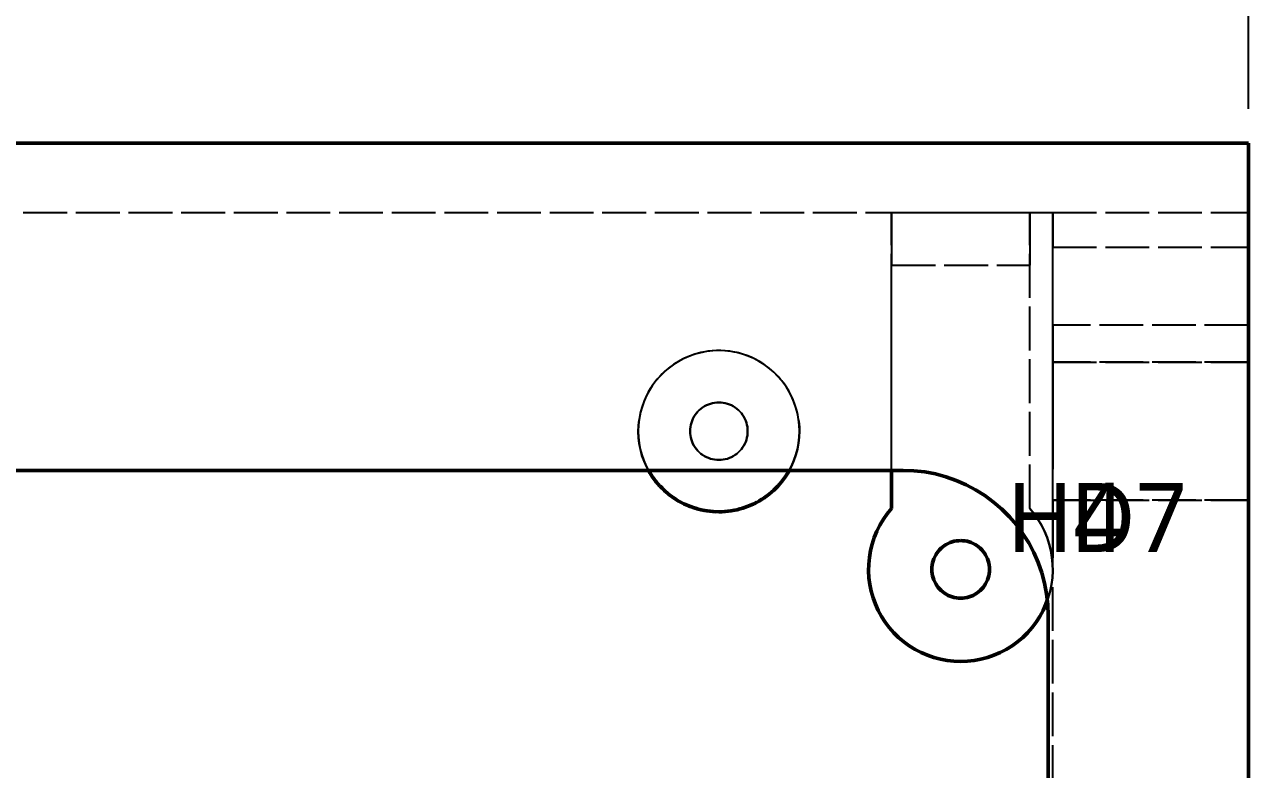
# Model space of a CAD drawing. Header units: millimetres. Extents: x 0 to 420, y 0 to 297.
# Drawn here: x 143.56 to 179, y 253.87 to 275.44 of the extents above; entities that cross this region are included whole.
import ezdxf

# ---------------------------------------------------------------- set-up
doc = ezdxf.new("R2010")
doc.units = ezdxf.units.MM
doc.linetypes.add('DASHED', pattern=[1.524, 1.27, -0.254])
for name, color, linetype, lineweight in [('DIM', 3, 'CONTINUOUS', 18), ('HIDDEN', 8, 'DASHED', 25), ('VISIBLE', 7, 'CONTINUOUS', 50)]:
    doc.layers.add(name, color=color, linetype=linetype, lineweight=lineweight)
doc.styles.add('CJK', font='NotoSansCJK-Regular.ttc')
doc.dimstyles.new('GB', dxfattribs={"dimtxt": 2.8, "dimasz": 2.2, "dimexe": 1.5, "dimexo": 1, "dimgap": 0.6, "dimtad": 1, "dimlfac": 100, "dimzin": 12, "dimdsep": 46, "dimtxsty": 'CJK', "dimcen": 2.5, "dimazin": 3, "dimtfac": 0.5, "dimtmove": 2, "dimatfit": 3})

msp = doc.modelspace()

# ---------------------------------------------------------------- linework, layer by layer
at = {"layer": 'HIDDEN'}
for points in [[(179, 271.97763), (179, 272)], [(179, 271.91065), (179, 271.97763)], [(179, 271.79942), (179, 271.91065)], [(179, 271.64458), (179, 271.79942)], [(179, 271.44699), (179, 271.64458)], [(179, 271.20775), (179, 271.44699)], [(179, 270.9282), (179, 271.20775)], [(179, 270.60991), (179, 270.9282)], [(179, 270.25465), (179, 270.60991)], [(179, 269.86441), (179, 270.25465)], [(110, 270), (173.33333, 270)], [(168.66667, 261.4305), (168.66667, 270)], [(168.66667, 270), (168.66667, 269.98403)], [(168.66667, 270), (172.66667, 270)], [(168.66667, 269.98403), (168.66667, 269.93621)], [(168.66667, 269.93621), (168.66667, 269.8568)], [(168.66667, 269.8568), (168.66667, 269.74621)], [(168.66667, 269.74621), (168.66667, 269.60503)], [(172.66667, 261.4305), (172.66667, 270)], [(172.66667, 270), (172.66667, 269.98403)], [(172.66667, 269.98403), (172.66667, 269.93621)], [(172.66667, 269.93621), (172.66667, 269.8568)], [(172.66667, 269.8568), (172.66667, 269.74621)], [(172.66667, 269.74621), (172.66667, 269.60503)], [(173.33333, 270), (173.33333, 269.98374)], [(173.33333, 269.98374), (173.33333, 270)], [(173.33333, 266.73985), (173.33333, 270)], [(173.33333, 270), (179, 270)], [(173.33333, 270), (179, 270)], [(173.33333, 248.73985), (173.33333, 270)], [(173.33333, 269.98374), (173.33333, 269.93506)], [(173.33333, 269.93506), (173.33333, 269.98374)], [(173.33333, 269.93506), (173.33333, 269.85422)], [(173.33333, 269.85422), (173.33333, 269.93506)], [(173.33333, 269.85422), (173.33333, 269.74166)], [(173.33333, 269.74166), (173.33333, 269.85422)], [(173.33333, 269.74166), (173.33333, 269.59798)], [(173.33333, 269.59798), (173.33333, 269.74166)], [(179, 266.73985), (179, 270)], [(179, 269.86441), (179, 270)], [(179, 269.44138), (179, 269.86441)], [(168.66667, 269.60503), (168.66667, 269.43403)], [(168.66667, 269.43403), (168.66667, 269.23409)], [(172.66667, 269.60503), (172.66667, 269.43403)], [(172.66667, 269.43403), (172.66667, 269.23409)], [(173.33333, 269.59798), (173.33333, 269.42397)], [(173.33333, 269.42397), (173.33333, 269.59798)], [(173.33333, 269.42397), (173.33333, 269.22057)], [(173.33333, 269.22057), (173.33333, 269.42397)], [(179, 268.98792), (179, 269.44138)], [(168.66667, 269.23409), (168.66667, 269.0063)], [(168.66667, 269.0063), (168.66667, 268.75187)], [(172.66667, 269.23409), (172.66667, 269.0063)], [(172.66667, 269.0063), (172.66667, 268.75187)], [(173.33333, 269.22057), (173.33333, 268.98888)], [(173.33333, 268.98888), (173.33333, 269.22057)], [(173.33333, 266.73985), (173.33333, 268.98888)], [(173.33333, 268.98888), (179, 268.98888)], [(173.33333, 248.73985), (173.33333, 268.98888)], [(173.33333, 268.98888), (179, 268.98888)], [(179, 268.98792), (179, 268.98888)], [(179, 268.98888), (179, 268.74341)], [(179, 248.73985), (179, 268.98888)], [(179, 268.74305), (179, 268.98888)], [(179, 268.50656), (179, 268.98792)], [(168.66667, 268.75187), (168.66667, 268.47214)], [(172.66667, 268.75187), (172.66667, 268.47214)], [(179, 268.74341), (179, 268.47469)], [(179, 268.47391), (179, 268.74305)], [(168.66667, 262.53333), (168.66667, 268.47214)], [(168.66667, 268.47214), (172.66667, 268.47214)], [(172.66667, 261.4305), (172.66667, 268.47214)], [(179, 268), (179, 268.50656)], [(179, 268.47469), (179, 268.18404)], [(179, 268.18278), (179, 268.47391)], [(179, 268.18404), (179, 267.87288)], [(179, 267.87109), (179, 268.18278)], [(179, 267.47107), (179, 268)], [(179, 267.87288), (179, 267.54273)], [(179, 267.54037), (179, 267.87109)], [(179, 267.54273), (179, 267.19522)], [(179, 267.19224), (179, 267.54037)], [(179, 266.92273), (179, 267.47107)], [(179, 267.19522), (179, 266.83204)], [(179, 266.82843), (179, 267.19224)], [(179, 266.73985), (179, 266.92273)], [(179, 266.35804), (179, 266.92273)], [(173.33333, 266.73985), (173.33333, 266.59357)], [(179, 266.73985), (173.33333, 266.73985)], [(173.33333, 266.58327), (173.33333, 266.73985)], [(179, 266.73985), (173.33333, 266.73985)], [(173.33333, 266.59357), (173.33333, 266.43316)], [(173.33333, 266.41067), (173.33333, 266.58327)], [(179, 266.83204), (179, 266.45498)], [(179, 266.45071), (179, 266.82843)], [(179, 266.73985), (179, 266.59357)], [(179, 266.58327), (179, 266.73985)], [(179, 266.59357), (179, 266.43316)], [(179, 266.41067), (179, 266.58327)], [(173.33333, 266.43316), (173.33333, 266.25939)], [(173.33333, 266.223), (173.33333, 266.41067)], [(173.33333, 266.25939), (173.33333, 266.07311)], [(173.33333, 266.02128), (173.33333, 266.223)], [(179, 266.45498), (179, 266.06589)], [(179, 266.06094), (179, 266.45071)], [(179, 266.43316), (179, 266.25939)], [(179, 266.223), (179, 266.41067)], [(179, 265.78017), (179, 266.35804)], [(179, 266.25939), (179, 266.07311)], [(179, 266.02128), (179, 266.223)], [(162.72875, 265.8032), (162.60985, 265.74695)], [(162.8142, 265.83871), (162.65427, 265.76893)], [(162.84956, 265.85225), (162.72875, 265.8032)], [(162.9789, 265.89634), (162.8142, 265.83871)], [(162.97198, 265.89419), (162.84956, 265.85225)], [(163.09578, 265.92908), (162.97198, 265.89419)], [(163.14745, 265.9415), (162.9789, 265.89634)], [(163.22068, 265.95698), (163.09578, 265.92908)], [(163.3189, 265.97394), (163.14745, 265.9415)], [(163.34645, 265.97792), (163.22068, 265.95698)], [(163.4923, 265.99348), (163.3189, 265.97394)], [(163.47283, 265.99193), (163.34645, 265.97792)], [(163.59957, 265.99904), (163.47283, 265.99193)], [(163.66667, 266), (163.4923, 265.99348)], [(163.72646, 265.99923), (163.59957, 265.99904)], [(163.84104, 265.99348), (163.66667, 266)], [(163.85321, 265.99253), (163.72646, 265.99923)], [(164.01443, 265.97394), (163.84104, 265.99348)], [(163.97959, 265.97892), (163.85321, 265.99253)], [(164.10538, 265.95839), (163.97959, 265.97892)], [(164.18588, 265.9415), (164.01443, 265.97394)], [(164.23033, 265.93089), (164.10538, 265.95839)], [(164.35443, 265.89634), (164.18588, 265.9415)], [(164.35419, 265.89641), (164.23033, 265.93089)], [(164.4767, 265.85488), (164.35419, 265.89641)], [(164.51913, 265.83871), (164.35443, 265.89634)], [(164.5976, 265.80625), (164.4767, 265.85488)], [(164.67906, 265.76893), (164.51913, 265.83871)], [(164.7166, 265.75044), (164.5976, 265.80625)], [(173.33333, 266.07311), (173.33333, 265.87522)], [(173.33333, 265.80662), (173.33333, 266.02128)], [(173.33333, 265.87522), (173.33333, 265.66667)], [(173.33333, 265.58021), (173.33333, 265.80662)], [(179, 266.07311), (179, 265.87522)], [(179, 266.06589), (179, 265.66667)], [(179, 265.66104), (179, 266.06094)], [(179, 265.80662), (179, 266.02128)], [(179, 265.87522), (179, 265.66667)], [(179, 265.58021), (179, 265.80662)], [(179, 265.19234), (179, 265.78017)], [(162.21186, 265.49094), (162.0796, 265.37712)], [(162.18484, 265.46906), (162.10534, 265.40065)], [(162.26745, 265.53392), (162.18484, 265.46906)], [(162.35225, 265.59456), (162.21186, 265.49094)], [(162.37887, 265.61244), (162.26745, 265.53392)], [(162.5, 265.68739), (162.35225, 265.59456)], [(162.49312, 265.6834), (162.37887, 265.61244)], [(162.60985, 265.74695), (162.49312, 265.6834)], [(162.65427, 265.76893), (162.5, 265.68739)], [(164.83333, 265.68739), (164.67906, 265.76893)], [(164.82057, 265.69471), (164.7166, 265.75044)], [(164.90864, 265.642), (164.82057, 265.69471)], [(164.98108, 265.59456), (164.83333, 265.68739)], [(165.0079, 265.57599), (164.90864, 265.642)], [(165.12148, 265.49094), (164.98108, 265.59456)], [(165.10485, 265.50408), (165.0079, 265.57599)], [(165.19921, 265.42614), (165.10485, 265.50408)], [(165.25374, 265.37712), (165.12148, 265.49094)], [(165.2907, 265.34207), (165.19921, 265.42614)], [(179, 265.66667), (173.33333, 265.66667)], [(173.33333, 265.66667), (173.33333, 265.25727)], [(173.33333, 265.66667), (179, 265.66667)], [(173.33333, 265.34329), (173.33333, 265.58021)], [(179, 265.25298), (179, 265.66104)], [(179, 265.34329), (179, 265.58021)], [(161.84239, 265.12148), (161.73878, 264.98108)], [(161.81115, 265.08141), (161.7448, 264.98987)], [(161.88066, 265.16821), (161.81115, 265.08141)], [(161.95621, 265.25374), (161.84239, 265.12148)], [(161.95303, 265.2503), (161.88066, 265.16821)], [(162.028, 265.32776), (161.95303, 265.2503)], [(162.0796, 265.37712), (161.95621, 265.25374)], [(162.10534, 265.40065), (162.028, 265.32776)], [(165.37712, 265.25374), (165.25374, 265.37712)], [(165.37897, 265.25174), (165.2907, 265.34207)], [(165.49094, 265.12148), (165.37712, 265.25374)], [(165.46368, 265.15502), (165.37897, 265.25174)], [(165.54438, 265.05181), (165.46368, 265.15502)], [(165.59456, 264.98108), (165.49094, 265.12148)], [(173.33333, 265.09716), (173.33333, 265.34329)], [(173.33333, 265.25727), (173.33333, 264.84166)], [(173.33333, 264.84317), (173.33333, 265.09716)], [(179, 265.09716), (179, 265.34329)], [(179, 264.83876), (179, 265.25298)], [(179, 264.59784), (179, 265.19234)], [(179, 264.84317), (179, 265.09716)], [(161.64594, 264.83333), (161.56441, 264.67906)], [(161.62286, 264.79242), (161.56791, 264.68631)], [(161.68193, 264.89356), (161.62286, 264.79242)], [(161.73878, 264.98108), (161.64594, 264.83333)], [(161.7448, 264.98987), (161.68193, 264.89356)], [(165.62059, 264.94206), (165.54438, 265.05181)], [(165.68739, 264.83333), (165.59456, 264.98108)], [(165.69177, 264.82571), (165.62059, 264.94206)], [(165.76893, 264.67906), (165.68739, 264.83333)], [(165.75745, 264.70255), (165.69177, 264.82571)], [(173.33333, 264.58271), (173.33333, 264.84317)], [(173.33333, 264.84166), (173.33333, 264.42187)], [(173.33333, 264.76667), (173.33333, 264.76359)], [(173.33333, 264.76359), (173.33333, 264.76667)], [(173.33333, 264.76359), (173.33333, 264.75438)], [(173.33333, 264.75438), (173.33333, 264.76359)], [(173.33333, 264.75438), (173.33333, 264.73909)], [(173.33333, 264.73909), (173.33333, 264.75438)], [(173.33333, 264.73909), (173.33333, 264.7178)], [(173.33333, 264.7178), (173.33333, 264.73909)], [(173.33333, 264.7178), (173.33333, 264.69063)], [(173.33333, 264.69063), (173.33333, 264.7178)], [(179, 264.58271), (179, 264.84317)], [(179, 264.42041), (179, 264.83876)], [(179, 264.76667), (179, 264.76359)], [(179, 264.76359), (179, 264.76667)], [(179, 264.76359), (179, 264.75438)], [(179, 264.75438), (179, 264.76359)], [(179, 264.75438), (179, 264.73909)], [(179, 264.73909), (179, 264.75438)], [(179, 264.73909), (179, 264.7178)], [(179, 264.7178), (179, 264.73909)], [(179, 264.7178), (179, 264.69063)], [(179, 264.69063), (179, 264.7178)], [(161.47245, 264.46029), (161.43292, 264.34107)], [(161.49463, 264.51913), (161.437, 264.35443)], [(161.5176, 264.57549), (161.47245, 264.46029)], [(161.56441, 264.67906), (161.49463, 264.51913)], [(161.56791, 264.68631), (161.5176, 264.57549)], [(163.19723, 264.3552), (163.25, 264.38835)], [(163.25, 264.38835), (163.19723, 264.3552)], [(163.25, 264.38835), (163.3051, 264.41747)], [(163.3051, 264.41747), (163.25, 264.38835)], [(163.3051, 264.41747), (163.36222, 264.44239)], [(163.36222, 264.44239), (163.3051, 264.41747)], [(163.36222, 264.44239), (163.42104, 264.46298)], [(163.42104, 264.46298), (163.36222, 264.44239)], [(163.42104, 264.46298), (163.48123, 264.47911)], [(163.48123, 264.47911), (163.42104, 264.46298)], [(163.48123, 264.47911), (163.54246, 264.49069)], [(163.54246, 264.49069), (163.48123, 264.47911)], [(163.54246, 264.49069), (163.60439, 264.49767)], [(163.60439, 264.49767), (163.54246, 264.49069)], [(163.60439, 264.49767), (163.66667, 264.5)], [(163.66667, 264.5), (163.60439, 264.49767)], [(163.66667, 264.5), (163.72894, 264.49767)], [(163.72894, 264.49767), (163.66667, 264.5)], [(163.72894, 264.49767), (163.79087, 264.49069)], [(163.79087, 264.49069), (163.72894, 264.49767)], [(163.79087, 264.49069), (163.8521, 264.47911)], [(163.8521, 264.47911), (163.79087, 264.49069)], [(163.8521, 264.47911), (163.9123, 264.46298)], [(163.9123, 264.46298), (163.8521, 264.47911)], [(163.9123, 264.46298), (163.97112, 264.44239)], [(163.97112, 264.44239), (163.9123, 264.46298)], [(163.97112, 264.44239), (164.02824, 264.41747)], [(164.02824, 264.41747), (163.97112, 264.44239)], [(164.02824, 264.41747), (164.08333, 264.38835)], [(164.08333, 264.38835), (164.02824, 264.41747)], [(164.08333, 264.38835), (164.1361, 264.3552)], [(164.1361, 264.3552), (164.08333, 264.38835)], [(165.81685, 264.57285), (165.75745, 264.70255)], [(165.83871, 264.51913), (165.76893, 264.67906)], [(165.86912, 264.43714), (165.81685, 264.57285)], [(165.89634, 264.35443), (165.83871, 264.51913)], [(165.91353, 264.296), (165.86912, 264.43714)], [(173.33333, 264.69063), (173.33333, 264.65773)], [(173.33333, 264.65773), (173.33333, 264.69063)], [(173.33333, 264.65773), (173.33333, 264.61929)], [(173.33333, 264.61929), (173.33333, 264.65773)], [(173.33333, 264.61929), (173.33333, 264.57553)], [(173.33333, 264.57553), (173.33333, 264.61929)], [(173.33333, 264.31723), (173.33333, 264.58271)], [(173.33333, 264.57553), (173.33333, 264.52668)], [(173.33333, 264.52668), (173.33333, 264.57553)], [(173.33333, 264.52668), (173.33333, 264.47302)], [(173.33333, 264.47302), (173.33333, 264.52668)], [(173.33333, 264.47302), (173.33333, 264.41486)], [(173.33333, 264.41486), (173.33333, 264.47302)], [(173.33333, 264.42187), (173.33333, 264)], [(173.33333, 264.41486), (173.33333, 264.35251)], [(173.33333, 264.35251), (173.33333, 264.41486)], [(179, 264.69063), (179, 264.65773)], [(179, 264.65773), (179, 264.69063)], [(179, 264.65773), (179, 264.61929)], [(179, 264.61929), (179, 264.65773)], [(179, 264.61929), (179, 264.57553)], [(179, 264.57553), (179, 264.61929)], [(179, 264), (179, 264.59784)], [(179, 264.31723), (179, 264.58271)], [(179, 264.57553), (179, 264.52668)], [(179, 264.52668), (179, 264.57553)], [(179, 264.52668), (179, 264.47302)], [(179, 264.47302), (179, 264.52668)], [(179, 264.47302), (179, 264.41486)], [(179, 264.41486), (179, 264.47302)], [(179, 264), (179, 264.42041)], [(179, 264.41486), (179, 264.35251)], [(179, 264.35251), (179, 264.41486)], [(161.35939, 264.01443), (161.33986, 263.84104)], [(161.37587, 264.11016), (161.35727, 264)], [(161.39183, 264.18588), (161.35939, 264.01443)], [(161.39946, 264.21823), (161.37587, 264.11016)], [(161.437, 264.35443), (161.39183, 264.18588)], [(161.43292, 264.34107), (161.39946, 264.21823)], [(162.89094, 263.97112), (162.91586, 264.02824)], [(162.91586, 264.02824), (162.89094, 263.97112)], [(162.91586, 264.02824), (162.94498, 264.08333)], [(162.94498, 264.08333), (162.91586, 264.02824)], [(162.94498, 264.08333), (162.97813, 264.1361)], [(162.97813, 264.1361), (162.94498, 264.08333)], [(162.97813, 264.1361), (163.01514, 264.18624)], [(163.01514, 264.18624), (162.97813, 264.1361)], [(163.01514, 264.18624), (163.05579, 264.23348)], [(163.05579, 264.23348), (163.01514, 264.18624)], [(163.05579, 264.23348), (163.09986, 264.27754)], [(163.09986, 264.27754), (163.05579, 264.23348)], [(163.09986, 264.27754), (163.14709, 264.31819)], [(163.14709, 264.31819), (163.09986, 264.27754)], [(163.14709, 264.31819), (163.19723, 264.3552)], [(163.19723, 264.3552), (163.14709, 264.31819)], [(164.1361, 264.3552), (164.18624, 264.31819)], [(164.18624, 264.31819), (164.1361, 264.3552)], [(164.18624, 264.31819), (164.23348, 264.27754)], [(164.23348, 264.27754), (164.18624, 264.31819)], [(164.23348, 264.27754), (164.27754, 264.23348)], [(164.27754, 264.23348), (164.23348, 264.27754)], [(164.27754, 264.23348), (164.31819, 264.18624)], [(164.31819, 264.18624), (164.27754, 264.23348)], [(164.31819, 264.18624), (164.3552, 264.1361)], [(164.3552, 264.1361), (164.31819, 264.18624)], [(164.3552, 264.1361), (164.38835, 264.08333)], [(164.38835, 264.08333), (164.3552, 264.1361)], [(164.38835, 264.08333), (164.41747, 264.02824)], [(164.41747, 264.02824), (164.38835, 264.08333)], [(164.41747, 264.02824), (164.44239, 263.97112)], [(164.44239, 263.97112), (164.41747, 264.02824)], [(165.9415, 264.18588), (165.89634, 264.35443)], [(165.94938, 264.15006), (165.91353, 264.296)], [(165.97394, 264.01443), (165.9415, 264.18588)], [(165.97607, 264), (165.94938, 264.15006)], [(165.99348, 263.84104), (165.97394, 264.01443)], [(173.33333, 264.35251), (173.33333, 264.28632)], [(173.33333, 264.28632), (173.33333, 264.35251)], [(173.33333, 264.04816), (173.33333, 264.31723)], [(173.33333, 264.28632), (173.33333, 264.21667)], [(173.33333, 264.21667), (173.33333, 264.28632)], [(173.33333, 264.21667), (173.33333, 264.14394)], [(173.33333, 264.14394), (173.33333, 264.21667)], [(173.33333, 264.14394), (173.33333, 264.06854)], [(173.33333, 264.06854), (173.33333, 264.14394)], [(173.33333, 264.06854), (173.33333, 263.9909)], [(173.33333, 263.9909), (173.33333, 264.06854)], [(173.33333, 263.77701), (173.33333, 264.04816)], [(179, 264.35251), (179, 264.28632)], [(179, 264.28632), (179, 264.35251)], [(179, 264.04816), (179, 264.31723)], [(179, 264.28632), (179, 264.21667)], [(179, 264.21667), (179, 264.28632)], [(179, 264.21667), (179, 264.14394)], [(179, 264.14394), (179, 264.21667)], [(179, 264.14394), (179, 264.06854)], [(179, 264.06854), (179, 264.14394)], [(179, 264.06854), (179, 263.9909)], [(179, 263.9909), (179, 264.06854)], [(179, 263.77701), (179, 264.04816)], [(161.33986, 263.84104), (161.33333, 263.66667)], [(161.33333, 263.66667), (161.33986, 263.4923)], [(161.33337, 263.65274), (161.33884, 263.82682)], [(161.34091, 263.47874), (161.33337, 263.65274)], [(161.33884, 263.82682), (161.35727, 264)], [(162.83333, 263.66667), (162.83566, 263.72894)], [(162.83566, 263.72894), (162.83333, 263.66667)], [(162.83566, 263.60439), (162.83333, 263.66667)], [(162.83333, 263.66667), (162.83566, 263.60439)], [(162.83566, 263.72894), (162.84264, 263.79087)], [(162.84264, 263.79087), (162.83566, 263.72894)], [(162.84264, 263.79087), (162.85423, 263.8521)], [(162.85423, 263.8521), (162.84264, 263.79087)], [(162.85423, 263.8521), (162.87036, 263.9123)], [(162.87036, 263.9123), (162.85423, 263.8521)], [(162.87036, 263.9123), (162.89094, 263.97112)], [(162.89094, 263.97112), (162.87036, 263.9123)], [(164.44239, 263.97112), (164.46298, 263.9123)], [(164.46298, 263.9123), (164.44239, 263.97112)], [(164.46298, 263.9123), (164.47911, 263.8521)], [(164.47911, 263.8521), (164.46298, 263.9123)], [(164.47911, 263.8521), (164.49069, 263.79087)], [(164.49069, 263.79087), (164.47911, 263.8521)], [(164.49069, 263.79087), (164.49767, 263.72894)], [(164.49767, 263.72894), (164.49069, 263.79087)], [(164.49767, 263.72894), (164.5, 263.66667)], [(164.5, 263.66667), (164.49767, 263.72894)], [(164.5, 263.66667), (164.49767, 263.60439)], [(164.49767, 263.60439), (164.5, 263.66667)], [(165.97607, 264), (165.98935, 263.88931)], [(165.98935, 263.88931), (165.99734, 263.77812)], [(166, 263.66667), (165.99348, 263.84104)], [(165.99348, 263.4923), (166, 263.66667)], [(166, 263.66667), (165.9935, 263.49263)], [(165.99734, 263.77812), (166, 263.66667)], [(173.33333, 261.66667), (173.33333, 264)], [(173.33333, 263.9909), (173.33333, 263.91144)], [(173.33333, 263.91144), (173.33333, 263.9909)], [(173.33333, 263.91144), (173.33333, 263.83061)], [(173.33333, 263.83061), (173.33333, 263.91144)], [(173.33333, 263.83061), (173.33333, 263.74887)], [(173.33333, 263.74887), (173.33333, 263.83061)], [(173.33333, 263.50524), (173.33333, 263.77701)], [(173.33333, 263.74887), (173.33333, 263.66667)], [(173.33333, 263.66667), (173.33333, 263.74887)], [(173.33333, 263.58446), (173.33333, 263.66667)], [(173.33333, 263.66667), (173.33333, 263.58446)], [(179, 264), (179, 247.66667)], [(179, 248.73985), (179, 264)], [(179, 225.66667), (179, 264)], [(179, 263.9909), (179, 263.91144)], [(179, 263.91144), (179, 263.9909)], [(179, 263.91144), (179, 263.83061)], [(179, 263.83061), (179, 263.91144)], [(179, 263.83061), (179, 263.74887)], [(179, 263.74887), (179, 263.83061)], [(179, 263.50524), (179, 263.77701)], [(179, 263.74887), (179, 263.66667)], [(179, 263.66667), (179, 263.74887)], [(179, 263.58446), (179, 263.66667)], [(179, 263.66667), (179, 263.58446)], [(161.33986, 263.4923), (161.35939, 263.3189)], [(161.36141, 263.30579), (161.34091, 263.47874)], [(161.35939, 263.3189), (161.39183, 263.14745)], [(161.39475, 263.13485), (161.36141, 263.30579)], [(162.84264, 263.54246), (162.83566, 263.60439)], [(162.83566, 263.60439), (162.84264, 263.54246)], [(162.85423, 263.48123), (162.84264, 263.54246)], [(162.84264, 263.54246), (162.85423, 263.48123)], [(162.87036, 263.42104), (162.85423, 263.48123)], [(162.85423, 263.48123), (162.87036, 263.42104)], [(162.89094, 263.36222), (162.87036, 263.42104)], [(162.87036, 263.42104), (162.89094, 263.36222)], [(162.91586, 263.3051), (162.89094, 263.36222)], [(162.89094, 263.36222), (162.91586, 263.3051)], [(162.94498, 263.25), (162.91586, 263.3051)], [(162.91586, 263.3051), (162.94498, 263.25)], [(164.41747, 263.3051), (164.38835, 263.25)], [(164.38835, 263.25), (164.41747, 263.3051)], [(164.44239, 263.36222), (164.41747, 263.3051)], [(164.41747, 263.3051), (164.44239, 263.36222)], [(164.46298, 263.42104), (164.44239, 263.36222)], [(164.44239, 263.36222), (164.46298, 263.42104)], [(164.47911, 263.48123), (164.46298, 263.42104)], [(164.46298, 263.42104), (164.47911, 263.48123)], [(164.49069, 263.54246), (164.47911, 263.48123)], [(164.47911, 263.48123), (164.49069, 263.54246)], [(164.49767, 263.60439), (164.49069, 263.54246)], [(164.49069, 263.54246), (164.49767, 263.60439)], [(165.9415, 263.14745), (165.97394, 263.3189)], [(165.97404, 263.31956), (165.94172, 263.14842)], [(165.97394, 263.3189), (165.99348, 263.4923)], [(165.9935, 263.49263), (165.97404, 263.31956)], [(173.33333, 263.50272), (173.33333, 263.58446)], [(173.33333, 263.58446), (173.33333, 263.50272)], [(173.33333, 263.23437), (173.33333, 263.50524)], [(173.33333, 263.42189), (173.33333, 263.50272)], [(173.33333, 263.50272), (173.33333, 263.42189)], [(173.33333, 263.34244), (173.33333, 263.42189)], [(173.33333, 263.42189), (173.33333, 263.34244)], [(173.33333, 263.26479), (173.33333, 263.34244)], [(173.33333, 263.34244), (173.33333, 263.26479)], [(179, 263.50272), (179, 263.58446)], [(179, 263.58446), (179, 263.50272)], [(179, 263.23437), (179, 263.50524)], [(179, 263.42189), (179, 263.50272)], [(179, 263.50272), (179, 263.42189)], [(179, 263.34244), (179, 263.42189)], [(179, 263.42189), (179, 263.34244)], [(179, 263.26479), (179, 263.34244)], [(179, 263.34244), (179, 263.26479)], [(161.39183, 263.14745), (161.437, 262.9789)], [(161.44074, 262.96688), (161.39475, 263.13485)], [(161.437, 262.9789), (161.49463, 262.8142)], [(161.49914, 262.8028), (161.44074, 262.96688)], [(162.97813, 263.19723), (162.94498, 263.25)], [(162.94498, 263.25), (162.97813, 263.19723)], [(163.01514, 263.14709), (162.97813, 263.19723)], [(162.97813, 263.19723), (163.01514, 263.14709)], [(163.05579, 263.09986), (163.01514, 263.14709)], [(163.01514, 263.14709), (163.05579, 263.09986)], [(163.09986, 263.05579), (163.05579, 263.09986)], [(163.05579, 263.09986), (163.09986, 263.05579)], [(163.14709, 263.01514), (163.09986, 263.05579)], [(163.09986, 263.05579), (163.14709, 263.01514)], [(163.19723, 262.97813), (163.14709, 263.01514)], [(163.14709, 263.01514), (163.19723, 262.97813)], [(163.25, 262.94498), (163.19723, 262.97813)], [(163.19723, 262.97813), (163.25, 262.94498)], [(163.3051, 262.91586), (163.25, 262.94498)], [(163.25, 262.94498), (163.3051, 262.91586)], [(164.08333, 262.94498), (164.02824, 262.91586)], [(164.02824, 262.91586), (164.08333, 262.94498)], [(164.1361, 262.97813), (164.08333, 262.94498)], [(164.08333, 262.94498), (164.1361, 262.97813)], [(164.18624, 263.01514), (164.1361, 262.97813)], [(164.1361, 262.97813), (164.18624, 263.01514)], [(164.23348, 263.05579), (164.18624, 263.01514)], [(164.18624, 263.01514), (164.23348, 263.05579)], [(164.27754, 263.09986), (164.23348, 263.05579)], [(164.23348, 263.05579), (164.27754, 263.09986)], [(164.31819, 263.14709), (164.27754, 263.09986)], [(164.27754, 263.09986), (164.31819, 263.14709)], [(164.3552, 263.19723), (164.31819, 263.14709)], [(164.31819, 263.14709), (164.3552, 263.19723)], [(164.38835, 263.25), (164.3552, 263.19723)], [(164.3552, 263.19723), (164.38835, 263.25)], [(165.83871, 262.8142), (165.89634, 262.9789)], [(165.89673, 262.98017), (165.83931, 262.81575)], [(165.89634, 262.9789), (165.9415, 263.14745)], [(165.94172, 263.14842), (165.89673, 262.98017)], [(173.33333, 263.18939), (173.33333, 263.26479)], [(173.33333, 263.26479), (173.33333, 263.18939)], [(173.33333, 262.96587), (173.33333, 263.23437)], [(173.33333, 263.11667), (173.33333, 263.18939)], [(173.33333, 263.18939), (173.33333, 263.11667)], [(173.33333, 263.04701), (173.33333, 263.11667)], [(173.33333, 263.11667), (173.33333, 263.04701)], [(173.33333, 262.98083), (173.33333, 263.04701)], [(173.33333, 263.04701), (173.33333, 262.98083)], [(173.33333, 262.91848), (173.33333, 262.98083)], [(173.33333, 262.98083), (173.33333, 262.91848)], [(173.33333, 262.70122), (173.33333, 262.96587)], [(179, 263.18939), (179, 263.26479)], [(179, 263.26479), (179, 263.18939)], [(179, 262.96587), (179, 263.23437)], [(179, 263.11667), (179, 263.18939)], [(179, 263.18939), (179, 263.11667)], [(179, 263.04701), (179, 263.11667)], [(179, 263.11667), (179, 263.04701)], [(179, 262.98083), (179, 263.04701)], [(179, 263.04701), (179, 262.98083)], [(179, 262.91848), (179, 262.98083)], [(179, 262.98083), (179, 262.91848)], [(179, 262.70122), (179, 262.96587)], [(161.49463, 262.8142), (161.56441, 262.65427)], [(161.56961, 262.64353), (161.49914, 262.8028)], [(161.56441, 262.65427), (161.62832, 262.53333)], [(161.64903, 262.49509), (161.56961, 262.64353)], [(163.36222, 262.89094), (163.3051, 262.91586)], [(163.3051, 262.91586), (163.36222, 262.89094)], [(163.42104, 262.87036), (163.36222, 262.89094)], [(163.36222, 262.89094), (163.42104, 262.87036)], [(163.48123, 262.85423), (163.42104, 262.87036)], [(163.42104, 262.87036), (163.48123, 262.85423)], [(163.54246, 262.84264), (163.48123, 262.85423)], [(163.48123, 262.85423), (163.54246, 262.84264)], [(163.60439, 262.83566), (163.54246, 262.84264)], [(163.54246, 262.84264), (163.60439, 262.83566)], [(163.66667, 262.83333), (163.60439, 262.83566)], [(163.60439, 262.83566), (163.66667, 262.83333)], [(163.72894, 262.83566), (163.66667, 262.83333)], [(163.66667, 262.83333), (163.72894, 262.83566)], [(163.79087, 262.84264), (163.72894, 262.83566)], [(163.72894, 262.83566), (163.79087, 262.84264)], [(163.8521, 262.85423), (163.79087, 262.84264)], [(163.79087, 262.84264), (163.8521, 262.85423)], [(163.9123, 262.87036), (163.8521, 262.85423)], [(163.8521, 262.85423), (163.9123, 262.87036)], [(163.97112, 262.89094), (163.9123, 262.87036)], [(163.9123, 262.87036), (163.97112, 262.89094)], [(164.02824, 262.91586), (163.97112, 262.89094)], [(163.97112, 262.89094), (164.02824, 262.91586)], [(165.70501, 262.53333), (165.76893, 262.65427)], [(165.76979, 262.65606), (165.70507, 262.53333)], [(165.76893, 262.65427), (165.83871, 262.8142)], [(165.83931, 262.81575), (165.76979, 262.65606)], [(173.33333, 262.86031), (173.33333, 262.91848)], [(173.33333, 262.91848), (173.33333, 262.86031)], [(173.33333, 262.80665), (173.33333, 262.86031)], [(173.33333, 262.86031), (173.33333, 262.80665)], [(173.33333, 262.7578), (173.33333, 262.80665)], [(173.33333, 262.80665), (173.33333, 262.7578)], [(173.33333, 262.71404), (173.33333, 262.7578)], [(173.33333, 262.7578), (173.33333, 262.71404)], [(173.33333, 262.6756), (173.33333, 262.71404)], [(173.33333, 262.71404), (173.33333, 262.6756)], [(173.33333, 262.44187), (173.33333, 262.70122)], [(173.33333, 262.64271), (173.33333, 262.6756)], [(173.33333, 262.6756), (173.33333, 262.64271)], [(173.33333, 262.61554), (173.33333, 262.64271)], [(173.33333, 262.64271), (173.33333, 262.61554)], [(173.33333, 262.59425), (173.33333, 262.61554)], [(173.33333, 262.61554), (173.33333, 262.59425)], [(173.33333, 262.57895), (173.33333, 262.59425)], [(173.33333, 262.59425), (173.33333, 262.57895)], [(179, 262.86031), (179, 262.91848)], [(179, 262.91848), (179, 262.86031)], [(179, 262.80665), (179, 262.86031)], [(179, 262.86031), (179, 262.80665)], [(179, 262.7578), (179, 262.80665)], [(179, 262.80665), (179, 262.7578)], [(179, 262.71404), (179, 262.7578)], [(179, 262.7578), (179, 262.71404)], [(179, 262.6756), (179, 262.71404)], [(179, 262.71404), (179, 262.6756)], [(179, 262.44187), (179, 262.70122)], [(179, 262.64271), (179, 262.6756)], [(179, 262.6756), (179, 262.64271)], [(179, 262.61554), (179, 262.64271)], [(179, 262.64271), (179, 262.61554)], [(179, 262.59425), (179, 262.61554)], [(179, 262.61554), (179, 262.59425)], [(179, 262.57895), (179, 262.59425)], [(179, 262.59425), (179, 262.57895)], [(113.66667, 262.53333), (169, 262.53333)], [(161.74212, 262.34772), (161.69607, 262.42022)], [(161.84596, 262.20771), (161.79465, 262.27654)], [(165.59526, 262.35338), (165.54663, 262.28731)], [(165.68793, 262.50103), (165.64473, 262.4321)], [(169.31387, 262.52159), (169, 262.53333)], [(169.62598, 262.48642), (169.31387, 262.52159)], [(169.93459, 262.42803), (169.62598, 262.48642)], [(170.23797, 262.34674), (169.93459, 262.42803)], [(170.53443, 262.243), (170.23797, 262.34674)], [(170.82231, 262.1174), (170.53443, 262.243)], [(173.33333, 262.56974), (173.33333, 262.57895)], [(173.33333, 262.57895), (173.33333, 262.56974)], [(173.33333, 262.56667), (173.33333, 262.56974)], [(173.33333, 262.56974), (173.33333, 262.56667)], [(173.33333, 262.18925), (173.33333, 262.44187)], [(179, 262.56974), (179, 262.57895)], [(179, 262.57895), (179, 262.56974)], [(179, 262.56667), (179, 262.56974)], [(179, 262.56974), (179, 262.56667)], [(179, 262.18925), (179, 262.44187)], [(161.95996, 262.07585), (161.90369, 262.14063)], [(162.08349, 261.95286), (162.02257, 262.01324)], [(162.21586, 261.83944), (162.15064, 261.89507)], [(165.25503, 261.9575), (165.19192, 261.90302)], [(165.3782, 262.08085), (165.31959, 262.02207)], [(165.49183, 262.21306), (165.43805, 262.1504)], [(171.1, 261.97064), (170.82231, 262.1174)], [(171.36594, 261.80354), (171.1, 261.97064)], [(173.33333, 261.94475), (173.33333, 262.18925)], [(173.33333, 261.7097), (173.33333, 261.94475)], [(179, 261.94475), (179, 262.18925)], [(179, 261.7097), (179, 261.94475)], [(162.35632, 261.73622), (162.28718, 261.78681)], [(162.5041, 261.64377), (162.43142, 261.68903)], [(162.65837, 261.56262), (162.58256, 261.6023)], [(162.81827, 261.4932), (162.73977, 261.5271)], [(164.68126, 261.56557), (164.60403, 261.53167)], [(164.8353, 261.64718), (164.76098, 261.6077)], [(164.98281, 261.74006), (164.91183, 261.69527)], [(165.12298, 261.84369), (165.05575, 261.79388)], [(171.61866, 261.61703), (171.36594, 261.80354)], [(171.85673, 261.41215), (171.61866, 261.61703)], [(173.33333, 261.48541), (173.33333, 261.7097)], [(173.33333, 261.66667), (179, 261.66667)], [(179, 261.66667), (173.33333, 261.66667)], [(173.33333, 261.66667), (173.33333, 261.44454)], [(179, 261.48541), (179, 261.7097)], [(179, 225.66667), (179, 261.66667)], [(179, 261.66667), (179, 261.44454)], [(162.98291, 261.43592), (162.90215, 261.46385)], [(163.15136, 261.3911), (163.06882, 261.4129)], [(163.32269, 261.35897), (163.23882, 261.37455)], [(163.49594, 261.33972), (163.41123, 261.34899)], [(163.67014, 261.33346), (163.58507, 261.33639)], [(163.84433, 261.34023), (163.75937, 261.3368)], [(164.01753, 261.35998), (163.93317, 261.35024)], [(164.18876, 261.39261), (164.10548, 261.37662)], [(164.35709, 261.43793), (164.27536, 261.41581)], [(164.52156, 261.49569), (164.44185, 261.46759)], [(168.54176, 261.27784), (168.42848, 261.11637)], [(168.66667, 261.4305), (168.54176, 261.27784)], [(172.07882, 261.19006), (171.85673, 261.41215)], [(172.28369, 260.95199), (172.07882, 261.19006)], [(172.66667, 261.4305), (172.79157, 261.27784)], [(172.79157, 261.27784), (172.66667, 261.4305)], [(172.79157, 261.27784), (172.90485, 261.11637)], [(172.90485, 261.11637), (172.79157, 261.27784)], [(173.33333, 261.2731), (173.33333, 261.48541)], [(173.33333, 261.44454), (173.33333, 261.23461)], [(173.33333, 261.07394), (173.33333, 261.2731)], [(173.33333, 261.23461), (173.33333, 261.03805)], [(179, 261.2731), (179, 261.48541)], [(179, 261.44454), (179, 261.23461)], [(179, 261.07394), (179, 261.2731)], [(179, 261.23461), (179, 261.03805)], [(168.32744, 260.94696), (168.23921, 260.77055)], [(168.42848, 261.11637), (168.32744, 260.94696)], [(172.4702, 260.69928), (172.28369, 260.95199)], [(172.90485, 261.11637), (173.00589, 260.94696)], [(173.00589, 260.94696), (172.90485, 261.11637)], [(173.00589, 260.94696), (173.09413, 260.77055)], [(173.09413, 260.77055), (173.00589, 260.94696)], [(173.33333, 260.88903), (173.33333, 261.07394)], [(173.33333, 261.03805), (173.33333, 260.85593)], [(173.33333, 260.71937), (173.33333, 260.88903)], [(173.33333, 260.85593), (173.33333, 260.68925)], [(179, 260.88903), (179, 261.07394)], [(179, 261.03805), (179, 260.85593)], [(179, 260.71937), (179, 260.88903)], [(179, 260.85593), (179, 260.68925)], [(168.16425, 260.5881), (168.10299, 260.4006)], [(168.23921, 260.77055), (168.16425, 260.5881)], [(170.36222, 260.44239), (170.42104, 260.46298)], [(170.42104, 260.46298), (170.48123, 260.47911)], [(170.48123, 260.47911), (170.54246, 260.49069)], [(170.54246, 260.49069), (170.60439, 260.49767)], [(170.60439, 260.49767), (170.66667, 260.5)], [(170.66667, 260.5), (170.72894, 260.49767)], [(170.72894, 260.49767), (170.79087, 260.49069)], [(170.79087, 260.49069), (170.8521, 260.47911)], [(170.8521, 260.47911), (170.9123, 260.46298)], [(170.9123, 260.46298), (170.97112, 260.44239)], [(172.63731, 260.43333), (172.4702, 260.69928)], [(173.09413, 260.77055), (173.16908, 260.5881)], [(173.16908, 260.5881), (173.09413, 260.77055)], [(173.16908, 260.5881), (173.23035, 260.4006)], [(173.23035, 260.4006), (173.16908, 260.5881)], [(173.33333, 260.5659), (173.33333, 260.71937)], [(173.33333, 260.68925), (173.33333, 260.53892)], [(173.33333, 260.42947), (173.33333, 260.5659)], [(173.33333, 260.53892), (173.33333, 260.40578)], [(179, 260.5659), (179, 260.71937)], [(179, 260.68925), (179, 260.53892)], [(179, 260.42947), (179, 260.5659)], [(179, 260.53892), (179, 260.40578)], [(168.05575, 260.2091), (168.0228, 260.01462)], [(168.10299, 260.4006), (168.05575, 260.2091)], [(169.94498, 260.08333), (169.97813, 260.1361)], [(169.97813, 260.1361), (170.01514, 260.18624)], [(170.01514, 260.18624), (170.05579, 260.23348)], [(170.05579, 260.23348), (170.09986, 260.27754)], [(170.09986, 260.27754), (170.14709, 260.31819)], [(170.14709, 260.31819), (170.19723, 260.3552)], [(170.19723, 260.3552), (170.25, 260.38835)], [(170.25, 260.38835), (170.3051, 260.41747)], [(170.3051, 260.41747), (170.36222, 260.44239)], [(170.97112, 260.44239), (171.02824, 260.41747)], [(171.02824, 260.41747), (171.08333, 260.38835)], [(171.08333, 260.38835), (171.1361, 260.3552)], [(171.1361, 260.3552), (171.18624, 260.31819)], [(171.18624, 260.31819), (171.23348, 260.27754)], [(171.23348, 260.27754), (171.27754, 260.23348)], [(171.27754, 260.23348), (171.31819, 260.18624)], [(171.31819, 260.18624), (171.3552, 260.1361)], [(171.3552, 260.1361), (171.38835, 260.08333)], [(172.78407, 260.15565), (172.63731, 260.43333)], [(172.90967, 259.86777), (172.78407, 260.15565)], [(173.23035, 260.4006), (173.27758, 260.2091)], [(173.27758, 260.2091), (173.23035, 260.4006)], [(173.27758, 260.2091), (173.31054, 260.01462)], [(173.31054, 260.01462), (173.27758, 260.2091)], [(173.33333, 260.31082), (173.33333, 260.42947)], [(173.33333, 260.40578), (173.33333, 260.29055)], [(173.33333, 260.21061), (173.33333, 260.31082)], [(173.33333, 260.29055), (173.33333, 260.19387)], [(173.33333, 260.12939), (173.33333, 260.21061)], [(173.33333, 260.19387), (173.33333, 260.11627)], [(173.33333, 260.06759), (173.33333, 260.12939)], [(173.33333, 260.11627), (173.33333, 260.05817)], [(179, 260.31082), (179, 260.42947)], [(179, 260.40578), (179, 260.29055)], [(179, 260.21061), (179, 260.31082)], [(179, 260.29055), (179, 260.19387)], [(179, 260.12939), (179, 260.21061)], [(179, 260.19387), (179, 260.11627)], [(179, 260.06759), (179, 260.12939)], [(179, 260.11627), (179, 260.05817)], [(168.00431, 259.81824), (168.00039, 259.62103)], [(168.0228, 260.01462), (168.00431, 259.81824)], [(169.83566, 259.72894), (169.84264, 259.79087)], [(169.84264, 259.79087), (169.85423, 259.8521)], [(169.85423, 259.8521), (169.87036, 259.9123)], [(169.87036, 259.9123), (169.89094, 259.97112)], [(169.89094, 259.97112), (169.91586, 260.02824)], [(169.91586, 260.02824), (169.94498, 260.08333)], [(171.38835, 260.08333), (171.41747, 260.02824)], [(171.41747, 260.02824), (171.44239, 259.97112)], [(171.44239, 259.97112), (171.46298, 259.9123)], [(171.46298, 259.9123), (171.47911, 259.8521)], [(171.47911, 259.8521), (171.49069, 259.79087)], [(171.49069, 259.79087), (171.49767, 259.72894)], [(173.01341, 259.57131), (172.90967, 259.86777)], [(173.31054, 260.01462), (173.32902, 259.81824)], [(173.32902, 259.81824), (173.31054, 260.01462)], [(173.32902, 259.81824), (173.33294, 259.62103)], [(173.33294, 259.62103), (173.32902, 259.81824)], [(173.33333, 260.02557), (173.33333, 260.06759)], [(173.33333, 260.05817), (173.33333, 260.0199)], [(173.33333, 260.00355), (173.33333, 260.02557)], [(173.33333, 260.0199), (173.33333, 260.00166)], [(173.33333, 260), (173.33333, 260.00355)], [(173.33333, 260.00166), (173.33333, 260)], [(179, 260.02557), (179, 260.06759)], [(179, 260.05817), (179, 260.0199)], [(179, 260.00355), (179, 260.02557)], [(179, 260.0199), (179, 260.00166)], [(179, 260), (179, 260.00355)], [(179, 260.00166), (179, 260)], [(168.00039, 259.62103), (168.01106, 259.42407)], [(168.01106, 259.42407), (168.03625, 259.22844)], [(169.83333, 259.66667), (169.83566, 259.72894)], [(169.83566, 259.60439), (169.83333, 259.66667)], [(169.84264, 259.54246), (169.83566, 259.60439)], [(169.85423, 259.48123), (169.84264, 259.54246)], [(169.87036, 259.42104), (169.85423, 259.48123)], [(169.89094, 259.36222), (169.87036, 259.42104)], [(171.46298, 259.42104), (171.44239, 259.36222)], [(171.47911, 259.48123), (171.46298, 259.42104)], [(171.49069, 259.54246), (171.47911, 259.48123)], [(171.49767, 259.60439), (171.49069, 259.54246)], [(171.49767, 259.72894), (171.5, 259.66667)], [(171.5, 259.66667), (171.49767, 259.60439)], [(173.0947, 259.26792), (173.01341, 259.57131)], [(173.32228, 259.42407), (173.29708, 259.22844)], [(173.29708, 259.22844), (173.32228, 259.42407)], [(173.33294, 259.62103), (173.32228, 259.42407)], [(173.32228, 259.42407), (173.33294, 259.62103)], [(168.03625, 259.22844), (168.07584, 259.03521)], [(169.91586, 259.3051), (169.89094, 259.36222)], [(169.94498, 259.25), (169.91586, 259.3051)], [(169.97813, 259.19723), (169.94498, 259.25)], [(170.01514, 259.14709), (169.97813, 259.19723)], [(170.05579, 259.09986), (170.01514, 259.14709)], [(170.09986, 259.05579), (170.05579, 259.09986)], [(170.14709, 259.01514), (170.09986, 259.05579)], [(171.23348, 259.05579), (171.18624, 259.01514)], [(171.27754, 259.09986), (171.23348, 259.05579)], [(171.31819, 259.14709), (171.27754, 259.09986)], [(171.3552, 259.19723), (171.31819, 259.14709)], [(171.38835, 259.25), (171.3552, 259.19723)], [(171.41747, 259.3051), (171.38835, 259.25)], [(171.44239, 259.36222), (171.41747, 259.3051)], [(173.15309, 258.95931), (173.0947, 259.26792)], [(173.29708, 259.22844), (173.25749, 259.03521)], [(173.25749, 259.03521), (173.29708, 259.22844)], [(168.07584, 259.03521), (168.12961, 258.84543)], [(168.12961, 258.84543), (168.19725, 258.66014)], [(170.19723, 258.97813), (170.14709, 259.01514)], [(170.25, 258.94498), (170.19723, 258.97813)], [(170.3051, 258.91586), (170.25, 258.94498)], [(170.36222, 258.89094), (170.3051, 258.91586)], [(170.42104, 258.87036), (170.36222, 258.89094)], [(170.48123, 258.85423), (170.42104, 258.87036)], [(170.54246, 258.84264), (170.48123, 258.85423)], [(170.60439, 258.83566), (170.54246, 258.84264)], [(170.66667, 258.83333), (170.60439, 258.83566)], [(170.72894, 258.83566), (170.66667, 258.83333)], [(170.79087, 258.84264), (170.72894, 258.83566)], [(170.8521, 258.85423), (170.79087, 258.84264)], [(170.9123, 258.87036), (170.8521, 258.85423)], [(170.97112, 258.89094), (170.9123, 258.87036)], [(171.02824, 258.91586), (170.97112, 258.89094)], [(171.08333, 258.94498), (171.02824, 258.91586)], [(171.1361, 258.97813), (171.08333, 258.94498)], [(171.18624, 259.01514), (171.1361, 258.97813)], [(173.13608, 258.66014), (173.20373, 258.84543)], [(173.18826, 258.6472), (173.15309, 258.95931)], [(173.20373, 258.84543), (173.17484, 258.76629)], [(173.25749, 259.03521), (173.20373, 258.84543)], [(173.20373, 258.84543), (173.25749, 259.03521)], [(168.19725, 258.66014), (168.27841, 258.48036)], [(168.27841, 258.48036), (168.37263, 258.30707)], [(172.96071, 258.30707), (173.05493, 258.48036)], [(173.05493, 258.48036), (173.13608, 258.66014)], [(173.2, 258.33333), (173.18826, 258.6472)], [(173.2, 258.33333), (173.2, 225.66667)], [(168.37263, 258.30707), (168.4794, 258.14122)], [(168.4794, 258.14122), (168.59814, 257.98372)], [(168.59814, 257.98372), (168.7282, 257.83542)], [(172.60513, 257.83542), (172.73519, 257.98372)], [(172.73519, 257.98372), (172.85393, 258.14122)], [(172.85393, 258.14122), (172.96071, 258.30707)], [(168.7282, 257.83542), (168.86886, 257.69714)], [(168.86886, 257.69714), (169.01936, 257.56964)], [(172.31397, 257.56964), (172.46447, 257.69714)], [(172.46447, 257.69714), (172.60513, 257.83542)], [(169.01936, 257.56964), (169.17888, 257.45362)], [(169.17888, 257.45362), (169.34653, 257.3497)], [(169.34653, 257.3497), (169.52141, 257.25845)], [(171.81193, 257.25845), (171.9868, 257.3497)], [(171.9868, 257.3497), (172.15446, 257.45362)], [(172.15446, 257.45362), (172.31397, 257.56964)], [(169.52141, 257.25845), (169.70255, 257.18039)], [(169.70255, 257.18039), (169.88896, 257.11592)], [(169.88896, 257.11592), (170.07964, 257.06542)], [(170.07964, 257.06542), (170.27352, 257.02914)], [(170.27352, 257.02914), (170.46955, 257.0073)], [(170.46955, 257.0073), (170.66667, 257)], [(170.66667, 257), (170.86378, 257.0073)], [(170.86378, 257.0073), (171.05981, 257.02914)], [(171.05981, 257.02914), (171.2537, 257.06542)], [(171.2537, 257.06542), (171.44437, 257.11592)], [(171.44437, 257.11592), (171.63079, 257.18039)], [(171.63079, 257.18039), (171.81193, 257.25845)]]:
    msp.add_lwpolyline(points, dxfattribs=at)
at = {"layer": 'VISIBLE'}
for points in [[(42, 272), (179, 272)], [(179, 272), (179, 271.97763)], [(179, 271.97763), (179, 271.91065)], [(179, 271.91065), (179, 271.79942)], [(179, 271.79942), (179, 271.64458)], [(179, 271.64458), (179, 271.44699)], [(179, 271.44699), (179, 271.20775)], [(179, 271.20775), (179, 270.9282)], [(179, 270.9282), (179, 270.60991)], [(179, 270.60991), (179, 270.25465)], [(179, 270.25465), (179, 269.86441)], [(179, 269.86441), (179, 269.44138)], [(179, 264), (179, 269.86441)], [(179, 269.44138), (179, 268.98792)], [(179, 266.92273), (179, 268.98792)], [(179, 268.98792), (179, 268.50656)], [(179, 268.50656), (179, 268)], [(179, 268), (179, 267.47107)], [(179, 267.47107), (179, 266.92273)], [(179, 266.92273), (179, 266.35804)], [(179, 266.35804), (179, 265.78017)], [(179, 265.78017), (179, 265.19234)], [(179, 265.19234), (179, 264.59784)], [(179, 264.59784), (179, 264)], [(179, 264), (179, 225.66667)], [(113.66667, 262.53333), (169, 262.53333)], [(161.62832, 262.53333), (161.64594, 262.5)], [(161.64594, 262.5), (161.73878, 262.35225)], [(161.65177, 262.48996), (161.64903, 262.49509)], [(161.69607, 262.42022), (161.65177, 262.48996)], [(161.73878, 262.35225), (161.84239, 262.21186)], [(161.74515, 262.34295), (161.74212, 262.34772)], [(161.79465, 262.27654), (161.74515, 262.34295)], [(165.49094, 262.21186), (165.59456, 262.35225)], [(165.54663, 262.28731), (165.4928, 262.21419)], [(165.59456, 262.35225), (165.68739, 262.5)], [(165.59605, 262.35445), (165.59526, 262.35338)], [(165.64473, 262.4321), (165.59605, 262.35445)], [(165.68739, 262.5), (165.70501, 262.53333)], [(165.68855, 262.50201), (165.68793, 262.50103)], [(165.70507, 262.53333), (165.68855, 262.50201)], [(168.66667, 261.4305), (168.66667, 262.53333)], [(169.31387, 262.52159), (169, 262.53333)], [(169.62598, 262.48642), (169.31387, 262.52159)], [(169.93459, 262.42803), (169.62598, 262.48642)], [(170.23797, 262.34674), (169.93459, 262.42803)], [(170.53443, 262.243), (170.23797, 262.34674)], [(170.82231, 262.1174), (170.53443, 262.243)], [(161.84239, 262.21186), (161.95621, 262.0796)], [(161.84923, 262.20332), (161.84596, 262.20771)], [(161.90369, 262.14063), (161.84923, 262.20332)], [(161.95621, 262.0796), (162.0796, 261.95621)], [(161.96345, 262.07184), (161.95996, 262.07585)], [(162.02257, 262.01324), (161.96345, 262.07184)], [(162.0796, 261.95621), (162.21186, 261.84239)], [(162.08715, 261.94924), (162.08349, 261.95286)], [(162.15064, 261.89507), (162.08715, 261.94924)], [(165.12148, 261.84239), (165.25374, 261.95621)], [(165.19192, 261.90302), (165.12458, 261.84488)], [(165.25374, 261.95621), (165.37712, 262.0796)], [(165.25641, 261.9587), (165.25503, 261.9575)], [(165.31959, 262.02207), (165.25641, 261.9587)], [(165.37712, 262.0796), (165.49094, 262.21186)], [(165.37937, 262.08203), (165.3782, 262.08085)], [(165.43805, 262.1504), (165.37937, 262.08203)], [(165.4928, 262.21419), (165.49183, 262.21306)], [(171.1, 261.97064), (170.82231, 262.1174)], [(171.36594, 261.80354), (171.1, 261.97064)], [(162.21186, 261.84239), (162.35225, 261.73878)], [(162.21965, 261.83621), (162.21586, 261.83944)], [(162.28718, 261.78681), (162.21965, 261.83621)], [(162.35225, 261.73878), (162.5, 261.64594)], [(162.36021, 261.73338), (162.35632, 261.73622)], [(162.43142, 261.68903), (162.36021, 261.73338)], [(162.5, 261.64594), (162.65427, 261.56441)], [(162.50805, 261.64132), (162.5041, 261.64377)], [(162.58256, 261.6023), (162.50805, 261.64132)], [(162.65427, 261.56441), (162.8142, 261.49463)], [(162.66234, 261.56054), (162.65837, 261.56262)], [(162.73977, 261.5271), (162.66234, 261.56054)], [(164.51913, 261.49463), (164.67906, 261.56441)], [(164.60403, 261.53167), (164.52406, 261.49657)], [(164.67906, 261.56441), (164.83333, 261.64594)], [(164.68354, 261.56657), (164.68126, 261.56557)], [(164.76098, 261.6077), (164.68354, 261.56657)], [(164.83333, 261.64594), (164.98108, 261.73878)], [(164.83735, 261.64827), (164.8353, 261.64718)], [(164.91183, 261.69527), (164.83735, 261.64827)], [(164.98108, 261.73878), (165.12148, 261.84239)], [(164.98464, 261.74121), (164.98281, 261.74006)], [(165.05575, 261.79388), (164.98464, 261.74121)], [(165.12458, 261.84488), (165.12298, 261.84369)], [(171.61866, 261.61703), (171.36594, 261.80354)], [(171.85673, 261.41215), (171.61866, 261.61703)], [(162.8142, 261.49463), (162.9789, 261.437)], [(162.82223, 261.49149), (162.81827, 261.4932)], [(162.90215, 261.46385), (162.82223, 261.49149)], [(162.9789, 261.437), (163.14745, 261.39183)], [(162.98683, 261.43457), (162.98291, 261.43592)], [(163.06882, 261.4129), (162.98683, 261.43457)], [(163.14745, 261.39183), (163.3189, 261.35939)], [(163.15521, 261.39008), (163.15136, 261.3911)], [(163.23882, 261.37455), (163.15521, 261.39008)], [(163.3189, 261.35939), (163.4923, 261.33986)], [(163.32644, 261.35827), (163.32269, 261.35897)], [(163.41123, 261.34899), (163.32644, 261.35827)], [(163.4923, 261.33986), (163.66667, 261.33333)], [(163.49957, 261.33932), (163.49594, 261.33972)], [(163.58507, 261.33639), (163.49957, 261.33932)], [(163.66667, 261.33333), (163.84104, 261.33986)], [(163.67363, 261.33334), (163.67014, 261.33346)], [(163.75937, 261.3368), (163.67363, 261.33334)], [(163.84104, 261.33986), (164.01443, 261.35939)], [(163.84765, 261.34036), (163.84433, 261.34023)], [(163.93317, 261.35024), (163.84765, 261.34036)], [(164.01443, 261.35939), (164.18588, 261.39183)], [(164.02066, 261.36034), (164.01753, 261.35998)], [(164.10548, 261.37662), (164.02066, 261.36034)], [(164.18588, 261.39183), (164.35443, 261.437)], [(164.1917, 261.39317), (164.18876, 261.39261)], [(164.27536, 261.41581), (164.1917, 261.39317)], [(164.35443, 261.437), (164.51913, 261.49463)], [(164.35981, 261.43866), (164.35709, 261.43793)], [(164.44185, 261.46759), (164.35981, 261.43866)], [(164.52406, 261.49657), (164.52156, 261.49569)], [(168.42848, 261.11637), (168.54176, 261.27784)], [(168.54176, 261.27784), (168.66667, 261.4305)], [(172.07882, 261.19006), (171.85673, 261.41215)], [(172.28369, 260.95199), (172.07882, 261.19006)], [(168.23921, 260.77055), (168.32744, 260.94696)], [(168.32744, 260.94696), (168.42848, 261.11637)], [(172.4702, 260.69928), (172.28369, 260.95199)], [(168.10299, 260.4006), (168.16425, 260.5881)], [(168.16425, 260.5881), (168.23921, 260.77055)], [(170.42104, 260.46298), (170.36222, 260.44239)], [(170.48123, 260.47911), (170.42104, 260.46298)], [(170.54246, 260.49069), (170.48123, 260.47911)], [(170.60439, 260.49767), (170.54246, 260.49069)], [(170.66667, 260.5), (170.60439, 260.49767)], [(170.72894, 260.49767), (170.66667, 260.5)], [(170.79087, 260.49069), (170.72894, 260.49767)], [(170.8521, 260.47911), (170.79087, 260.49069)], [(170.9123, 260.46298), (170.8521, 260.47911)], [(170.97112, 260.44239), (170.9123, 260.46298)], [(172.63731, 260.43333), (172.4702, 260.69928)], [(168.0228, 260.01462), (168.05575, 260.2091)], [(168.05575, 260.2091), (168.10299, 260.4006)], [(169.97813, 260.1361), (169.94498, 260.08333)], [(170.01514, 260.18624), (169.97813, 260.1361)], [(170.05579, 260.23348), (170.01514, 260.18624)], [(170.09986, 260.27754), (170.05579, 260.23348)], [(170.14709, 260.31819), (170.09986, 260.27754)], [(170.19723, 260.3552), (170.14709, 260.31819)], [(170.25, 260.38835), (170.19723, 260.3552)], [(170.3051, 260.41747), (170.25, 260.38835)], [(170.36222, 260.44239), (170.3051, 260.41747)], [(171.02824, 260.41747), (170.97112, 260.44239)], [(171.08333, 260.38835), (171.02824, 260.41747)], [(171.1361, 260.3552), (171.08333, 260.38835)], [(171.18624, 260.31819), (171.1361, 260.3552)], [(171.23348, 260.27754), (171.18624, 260.31819)], [(171.27754, 260.23348), (171.23348, 260.27754)], [(171.31819, 260.18624), (171.27754, 260.23348)], [(171.3552, 260.1361), (171.31819, 260.18624)], [(171.38835, 260.08333), (171.3552, 260.1361)], [(172.78407, 260.15565), (172.63731, 260.43333)], [(172.90967, 259.86777), (172.78407, 260.15565)], [(168.00039, 259.62103), (168.00431, 259.81824)], [(168.00431, 259.81824), (168.0228, 260.01462)], [(169.84264, 259.79087), (169.83566, 259.72894)], [(169.85423, 259.8521), (169.84264, 259.79087)], [(169.87036, 259.9123), (169.85423, 259.8521)], [(169.89094, 259.97112), (169.87036, 259.9123)], [(169.91586, 260.02824), (169.89094, 259.97112)], [(169.94498, 260.08333), (169.91586, 260.02824)], [(171.41747, 260.02824), (171.38835, 260.08333)], [(171.44239, 259.97112), (171.41747, 260.02824)], [(171.46298, 259.9123), (171.44239, 259.97112)], [(171.47911, 259.8521), (171.46298, 259.9123)], [(171.49069, 259.79087), (171.47911, 259.8521)], [(171.49767, 259.72894), (171.49069, 259.79087)], [(173.01341, 259.57131), (172.90967, 259.86777)], [(168.01106, 259.42407), (168.00039, 259.62103)], [(168.03625, 259.22844), (168.01106, 259.42407)], [(169.83566, 259.72894), (169.83333, 259.66667)], [(169.83333, 259.66667), (169.83566, 259.60439)], [(169.83566, 259.60439), (169.84264, 259.54246)], [(169.84264, 259.54246), (169.85423, 259.48123)], [(169.85423, 259.48123), (169.87036, 259.42104)], [(169.87036, 259.42104), (169.89094, 259.36222)], [(171.44239, 259.36222), (171.46298, 259.42104)], [(171.46298, 259.42104), (171.47911, 259.48123)], [(171.47911, 259.48123), (171.49069, 259.54246)], [(171.49069, 259.54246), (171.49767, 259.60439)], [(171.5, 259.66667), (171.49767, 259.72894)], [(171.49767, 259.60439), (171.5, 259.66667)], [(173.0947, 259.26792), (173.01341, 259.57131)], [(168.07584, 259.03521), (168.03625, 259.22844)], [(169.89094, 259.36222), (169.91586, 259.3051)], [(169.91586, 259.3051), (169.94498, 259.25)], [(169.94498, 259.25), (169.97813, 259.19723)], [(169.97813, 259.19723), (170.01514, 259.14709)], [(170.01514, 259.14709), (170.05579, 259.09986)], [(170.05579, 259.09986), (170.09986, 259.05579)], [(170.09986, 259.05579), (170.14709, 259.01514)], [(171.18624, 259.01514), (171.23348, 259.05579)], [(171.23348, 259.05579), (171.27754, 259.09986)], [(171.27754, 259.09986), (171.31819, 259.14709)], [(171.31819, 259.14709), (171.3552, 259.19723)], [(171.3552, 259.19723), (171.38835, 259.25)], [(171.38835, 259.25), (171.41747, 259.3051)], [(171.41747, 259.3051), (171.44239, 259.36222)], [(173.15309, 258.95931), (173.0947, 259.26792)], [(168.12961, 258.84543), (168.07584, 259.03521)], [(168.19725, 258.66014), (168.12961, 258.84543)], [(170.14709, 259.01514), (170.19723, 258.97813)], [(170.19723, 258.97813), (170.25, 258.94498)], [(170.25, 258.94498), (170.3051, 258.91586)], [(170.3051, 258.91586), (170.36222, 258.89094)], [(170.36222, 258.89094), (170.42104, 258.87036)], [(170.42104, 258.87036), (170.48123, 258.85423)], [(170.48123, 258.85423), (170.54246, 258.84264)], [(170.54246, 258.84264), (170.60439, 258.83566)], [(170.60439, 258.83566), (170.66667, 258.83333)], [(170.66667, 258.83333), (170.72894, 258.83566)], [(170.72894, 258.83566), (170.79087, 258.84264)], [(170.79087, 258.84264), (170.8521, 258.85423)], [(170.8521, 258.85423), (170.9123, 258.87036)], [(170.9123, 258.87036), (170.97112, 258.89094)], [(170.97112, 258.89094), (171.02824, 258.91586)], [(171.02824, 258.91586), (171.08333, 258.94498)], [(171.08333, 258.94498), (171.1361, 258.97813)], [(171.1361, 258.97813), (171.18624, 259.01514)], [(173.17484, 258.76629), (173.13608, 258.66014)], [(173.18826, 258.6472), (173.15309, 258.95931)], [(168.27841, 258.48036), (168.19725, 258.66014)], [(168.37263, 258.30707), (168.27841, 258.48036)], [(173.05493, 258.48036), (172.96071, 258.30707)], [(173.13608, 258.66014), (173.05493, 258.48036)], [(173.2, 258.33333), (173.18826, 258.6472)], [(173.2, 258.33333), (173.2, 225.66667)], [(168.4794, 258.14122), (168.37263, 258.30707)], [(168.59814, 257.98372), (168.4794, 258.14122)], [(168.7282, 257.83542), (168.59814, 257.98372)], [(172.73519, 257.98372), (172.60513, 257.83542)], [(172.85393, 258.14122), (172.73519, 257.98372)], [(172.96071, 258.30707), (172.85393, 258.14122)], [(168.86886, 257.69714), (168.7282, 257.83542)], [(169.01936, 257.56964), (168.86886, 257.69714)], [(172.46447, 257.69714), (172.31397, 257.56964)], [(172.60513, 257.83542), (172.46447, 257.69714)], [(169.17888, 257.45362), (169.01936, 257.56964)], [(169.34653, 257.3497), (169.17888, 257.45362)], [(169.52141, 257.25845), (169.34653, 257.3497)], [(171.9868, 257.3497), (171.81193, 257.25845)], [(172.15446, 257.45362), (171.9868, 257.3497)], [(172.31397, 257.56964), (172.15446, 257.45362)], [(169.70255, 257.18039), (169.52141, 257.25845)], [(169.88896, 257.11592), (169.70255, 257.18039)], [(170.07964, 257.06542), (169.88896, 257.11592)], [(170.27352, 257.02914), (170.07964, 257.06542)], [(170.46955, 257.0073), (170.27352, 257.02914)], [(170.66667, 257), (170.46955, 257.0073)], [(170.86378, 257.0073), (170.66667, 257)], [(171.05981, 257.02914), (170.86378, 257.0073)], [(171.2537, 257.06542), (171.05981, 257.02914)], [(171.44437, 257.11592), (171.2537, 257.06542)], [(171.63079, 257.18039), (171.44437, 257.11592)], [(171.81193, 257.25845), (171.63079, 257.18039)]]:
    msp.add_lwpolyline(points, dxfattribs=at)

# ---------------------------------------------------------------- texts
at = {"layer": 'DIM', "style": 'CJK'}
for s, p in [('H4', (172, 260.16667)), ('D7', (173.83333, 260.16667))]:
    msp.add_text(s, height=2, dxfattribs=at).set_placement(p)

# ---------------------------------------------------------------- dimensions: what is measured, and where the dimension line sits
at = {"layer": 'DIM'}
msp.add_linear_dim(base=(42, 279), p1=(42, 272), p2=(179, 272), text='205.5', dimstyle='GB', dxfattribs=at).render()

doc.saveas('drawing.dxf')
